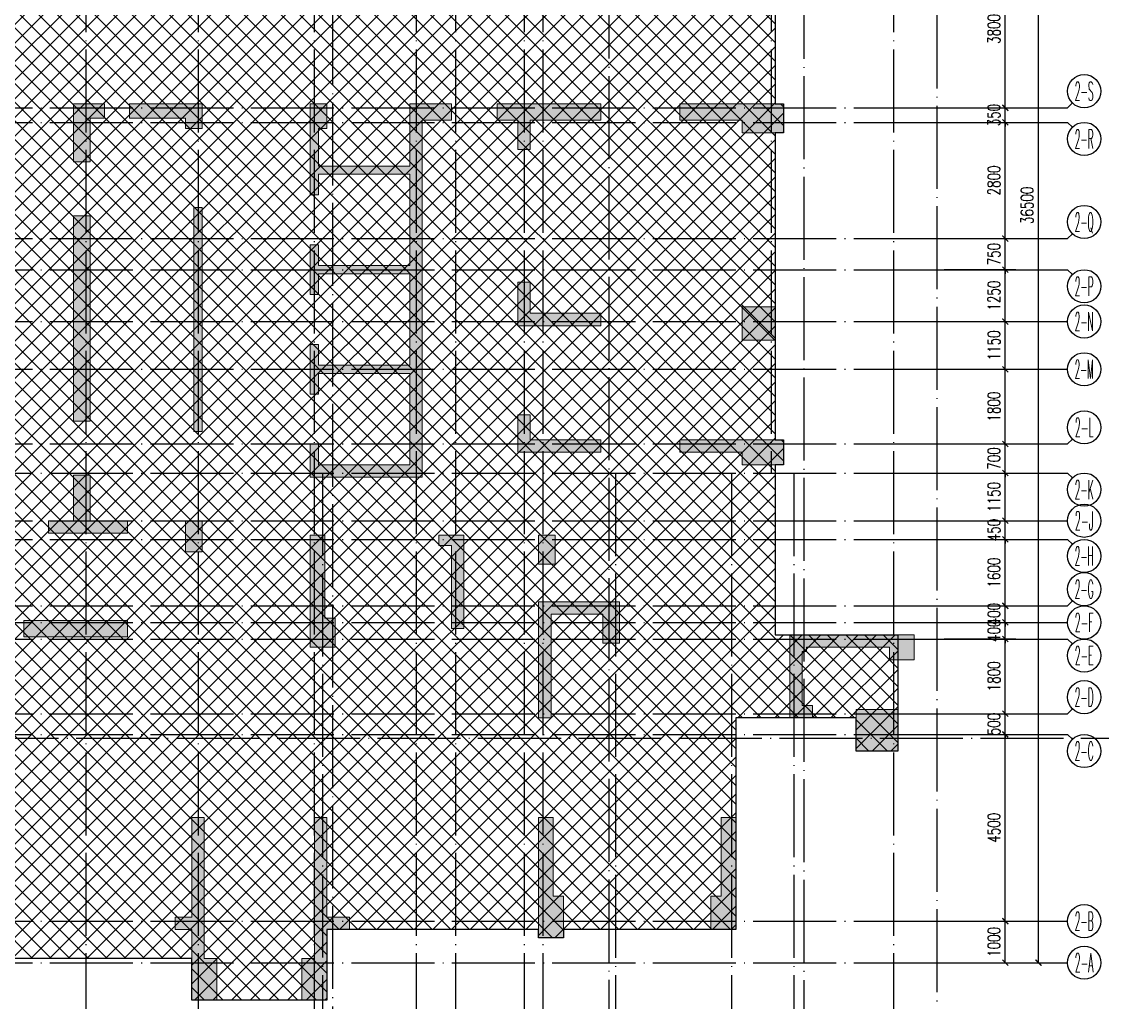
# Model space of a CAD drawing. Header units: millimetres. Extents: x 1089227 to 13101469, y 618865 to 10240562.
# Drawn here: x 1818695 to 1844725, y 4882797 to 4906432 of the extents above; entities that cross this region are included whole.
import ezdxf
from ezdxf.enums import TextEntityAlignment as Align

# ---------------------------------------------------------------- set-up
doc = ezdxf.new("R2010")
doc.units = ezdxf.units.MM
doc.header["$LTSCALE"] = 1000
doc.header["$PDMODE"] = 3
doc.header["$PDSIZE"] = 200
doc.linetypes.add('DOTE', pattern=[2.42, 2, -0.2, 0.02, -0.2])
doc.layers.get('0').update_dxf_attribs({"linetype": 'CONTINUOUS'})
doc.layers.get('Defpoints').update_dxf_attribs({"linetype": 'CONTINUOUS'})
for name, color, linetype in [('AXIS', 3, 'CONTINUOUS'), ('AXIS_TEXT', 7, 'CONTINUOUS'), ('C-H', 8, 'CONTINUOUS'), ('DOTE', 1, 'DOTE'), ('S-EDGE', 210, 'CONTINUOUS')]:
    doc.layers.add(name, color=color, linetype=linetype)
for name, color, linetype, lineweight in [('S-COLU-GZ', 240, 'CONTINUOUS', 0), ('S-SLAB-HATCH', 73, 'CONTINUOUS', 0), ('S-WALL', 31, 'CONTINUOUS', 0)]:
    doc.layers.add(name, color=color, linetype=linetype, lineweight=lineweight)
doc.styles.add('_TCH_AXIS', font='COMPLEX', dxfattribs={"bigfont": 'AllInOneBig.shx'})
doc.styles.add('_TCH_DIM_T3', font='SIMPLEX', dxfattribs={"width": 0.705882, "bigfont": 'AllInOneBig.shx'})
doc.styles.add('COMPLEX', font='COMPLEX', dxfattribs={"bigfont": 'AllInOneBig.shx'})
doc.dimstyles.new('_TCH_ARCH&&100', dxfattribs={"dimtxt": 297.5, "dimasz": 100, "dimexe": 250, "dimexo": 300, "dimgap": 126.25, "dimtad": 1, "dimdec": 0, "dimzin": 0, "dimdsep": 46, "dimtxsty": '_TCH_DIM_T3', "dimblk": 'ARCHTICK', "dimcen": 0.09, "dimclrt": 7, "dimazin": 2, "dimtfac": 1, "dimtdec": 0, "dimtix": 1, "dimtmove": 2, "dimatfit": 3, "dimfxl": 0, "dimtolj": 1, "dimtzin": 0, "dimarcsym": 0})

# ---------------------------------------------------------------- blocks, each defined once
blk = doc.blocks.new('_AXISO')
blk.add_circle((0, 0), 0.5)
at = {"layer": 'AXIS_TEXT', "style": 'COMPLEX', "width": 1.041667}
blk.add_attdef('A', text='', height=0.56, dxfattribs=at).set_placement((-0.25, -0.28), (0.25, -0.28), align=Align.FIT)
blk = doc.blocks.new('_ArchTick')
at = {"color": 0, "linetype": 'ByBlock', "const_width": 0.3}
blk.add_lwpolyline([(-0.71, -0.71), (0.71, 0.71)], dxfattribs=at)
blk = doc.blocks.new('*D246')
at = {"layer": 'AXIS', "color": 0, "lineweight": -2, "transparency": 16777216}
for p, q in [((-60525, 95042), (-57999, 95042)), ((-58249, 58542), (-58249, 95042)), ((-60525, 58542), (-57999, 58542))]:
    blk.add_line(p, q, dxfattribs=at)
at = {"layer": 'Defpoints', "color": 0, "transparency": 16777216}
for p in [(-60825, 95042), (-58249, 95042), (-60825, 58542)]:
    blk.add_point(p, dxfattribs=at)
at = {"layer": 'AXIS', "color": 0, "lineweight": -2, "transparency": 16777216, "xscale": 100, "yscale": 100, "zscale": 100}
for p, rotation in [((-58249, 95042), 90), ((-58249, 58542), 270)]:
    blk.add_blockref('_ArchTick', p, dxfattribs=dict(at, rotation=rotation))
at = {"layer": 'AXIS', "color": 7, "transparency": 16777216, "insert": (-58524, 76792), "char_height": 297.5, "attachment_point": 5, "rotation": 90, "style": '_TCH_DIM_T3'}
blk.add_mtext('\\A1;36500', dxfattribs=at)
blk = doc.blocks.new('*D247')
at = {"layer": 'AXIS', "color": 0, "lineweight": -2, "transparency": 16777216}
for p, q in [((-60525, 59542), (-58799, 59542)), ((-59049, 58542), (-59049, 59542)), ((-60525, 58542), (-58799, 58542))]:
    blk.add_line(p, q, dxfattribs=at)
at = {"layer": 'Defpoints', "color": 0, "transparency": 16777216}
for p in [(-60825, 59542), (-59049, 59542), (-60825, 58542)]:
    blk.add_point(p, dxfattribs=at)
at = {"layer": 'AXIS', "color": 0, "lineweight": -2, "transparency": 16777216, "xscale": 100, "yscale": 100, "zscale": 100}
for p, rotation in [((-59049, 59542), 90), ((-59049, 58542), 270)]:
    blk.add_blockref('_ArchTick', p, dxfattribs=dict(at, rotation=rotation))
at = {"layer": 'AXIS', "color": 7, "transparency": 16777216, "insert": (-59324, 59042), "char_height": 297.5, "attachment_point": 5, "rotation": 90, "style": '_TCH_DIM_T3'}
blk.add_mtext('\\A1;1000', dxfattribs=at)
blk = doc.blocks.new('*D248')
at = {"layer": 'AXIS', "color": 0, "lineweight": -2, "transparency": 16777216}
for p, q in [((-60525, 64042), (-58799, 64042)), ((-59049, 59542), (-59049, 64042)), ((-60525, 59542), (-58799, 59542))]:
    blk.add_line(p, q, dxfattribs=at)
at = {"layer": 'Defpoints', "color": 0, "transparency": 16777216}
for p in [(-60825, 64042), (-59049, 64042), (-60825, 59542)]:
    blk.add_point(p, dxfattribs=at)
at = {"layer": 'AXIS', "color": 0, "lineweight": -2, "transparency": 16777216, "xscale": 100, "yscale": 100, "zscale": 100}
for p, rotation in [((-59049, 64042), 90), ((-59049, 59542), 270)]:
    blk.add_blockref('_ArchTick', p, dxfattribs=dict(at, rotation=rotation))
at = {"layer": 'AXIS', "color": 7, "transparency": 16777216, "insert": (-59324, 61792), "char_height": 297.5, "attachment_point": 5, "rotation": 90, "style": '_TCH_DIM_T3'}
blk.add_mtext('\\A1;4500', dxfattribs=at)
blk = doc.blocks.new('*D249')
at = {"layer": 'AXIS', "color": 0, "lineweight": -2, "transparency": 16777216}
for p, q in [((-59049, 64542), (-59049, 64642)), ((-60525, 64542), (-58799, 64542)), ((-59049, 64042), (-59049, 64542)), ((-60525, 64042), (-58799, 64042)), ((-59049, 64042), (-59049, 63942))]:
    blk.add_line(p, q, dxfattribs=at)
at = {"layer": 'Defpoints', "color": 0, "transparency": 16777216}
for p in [(-60825, 64542), (-59049, 64542), (-60825, 64042)]:
    blk.add_point(p, dxfattribs=at)
at = {"layer": 'AXIS', "color": 0, "lineweight": -2, "transparency": 16777216, "xscale": 100, "yscale": 100, "zscale": 100}
for p, rotation in [((-59049, 64542), 270), ((-59049, 64042), 90)]:
    blk.add_blockref('_ArchTick', p, dxfattribs=dict(at, rotation=rotation))
at = {"layer": 'AXIS', "color": 7, "transparency": 16777216, "insert": (-59324, 64292), "char_height": 297.5, "attachment_point": 5, "rotation": 90, "style": '_TCH_DIM_T3'}
blk.add_mtext('\\A1;500', dxfattribs=at)
blk = doc.blocks.new('*D250')
at = {"layer": 'AXIS', "color": 0, "lineweight": -2, "transparency": 16777216}
for p, q in [((-60525, 66342), (-58799, 66342)), ((-59049, 64542), (-59049, 66342)), ((-60525, 64542), (-58799, 64542))]:
    blk.add_line(p, q, dxfattribs=at)
at = {"layer": 'Defpoints', "color": 0, "transparency": 16777216}
for p in [(-60825, 66342), (-59049, 66342), (-60825, 64542)]:
    blk.add_point(p, dxfattribs=at)
at = {"layer": 'AXIS', "color": 0, "lineweight": -2, "transparency": 16777216, "xscale": 100, "yscale": 100, "zscale": 100}
for p, rotation in [((-59049, 66342), 90), ((-59049, 64542), 270)]:
    blk.add_blockref('_ArchTick', p, dxfattribs=dict(at, rotation=rotation))
at = {"layer": 'AXIS', "color": 7, "transparency": 16777216, "insert": (-59324, 65442), "char_height": 297.5, "attachment_point": 5, "rotation": 90, "style": '_TCH_DIM_T3'}
blk.add_mtext('\\A1;1800', dxfattribs=at)
blk = doc.blocks.new('*D251')
at = {"layer": 'AXIS', "color": 0, "lineweight": -2, "transparency": 16777216}
for p, q in [((-60525, 66742), (-58799, 66742)), ((-59049, 66742), (-59049, 66842)), ((-59049, 66342), (-59049, 66742)), ((-60525, 66342), (-58799, 66342)), ((-59049, 66342), (-59049, 66242))]:
    blk.add_line(p, q, dxfattribs=at)
at = {"layer": 'Defpoints', "color": 0, "transparency": 16777216}
for p in [(-60825, 66742), (-59049, 66742), (-60825, 66342)]:
    blk.add_point(p, dxfattribs=at)
at = {"layer": 'AXIS', "color": 0, "lineweight": -2, "transparency": 16777216, "xscale": 100, "yscale": 100, "zscale": 100}
for p, rotation in [((-59049, 66742), 270), ((-59049, 66342), 90)]:
    blk.add_blockref('_ArchTick', p, dxfattribs=dict(at, rotation=rotation))
at = {"layer": 'AXIS', "color": 7, "transparency": 16777216, "insert": (-59324, 66542), "char_height": 297.5, "attachment_point": 5, "rotation": 90, "style": '_TCH_DIM_T3'}
blk.add_mtext('\\A1;400', dxfattribs=at)
blk = doc.blocks.new('*D252')
at = {"layer": 'AXIS', "color": 0, "lineweight": -2, "transparency": 16777216}
for p, q in [((-59049, 67142), (-59049, 67242)), ((-60525, 67142), (-58799, 67142)), ((-59049, 66742), (-59049, 67142)), ((-60525, 66742), (-58799, 66742)), ((-59049, 66742), (-59049, 66642))]:
    blk.add_line(p, q, dxfattribs=at)
at = {"layer": 'Defpoints', "color": 0, "transparency": 16777216}
for p in [(-60825, 67142), (-59049, 67142), (-60825, 66742)]:
    blk.add_point(p, dxfattribs=at)
at = {"layer": 'AXIS', "color": 0, "lineweight": -2, "transparency": 16777216, "xscale": 100, "yscale": 100, "zscale": 100}
for p, rotation in [((-59049, 67142), 270), ((-59049, 66742), 90)]:
    blk.add_blockref('_ArchTick', p, dxfattribs=dict(at, rotation=rotation))
at = {"layer": 'AXIS', "color": 7, "transparency": 16777216, "insert": (-59324, 66942), "char_height": 297.5, "attachment_point": 5, "rotation": 90, "style": '_TCH_DIM_T3'}
blk.add_mtext('\\A1;400', dxfattribs=at)
blk = doc.blocks.new('*D253')
at = {"layer": 'AXIS', "color": 0, "lineweight": -2, "transparency": 16777216}
for p, q in [((-60525, 68742), (-58799, 68742)), ((-59049, 67142), (-59049, 68742)), ((-60525, 67142), (-58799, 67142))]:
    blk.add_line(p, q, dxfattribs=at)
at = {"layer": 'Defpoints', "color": 0, "transparency": 16777216}
for p in [(-60825, 68742), (-59049, 68742), (-60825, 67142)]:
    blk.add_point(p, dxfattribs=at)
at = {"layer": 'AXIS', "color": 0, "lineweight": -2, "transparency": 16777216, "xscale": 100, "yscale": 100, "zscale": 100}
for p, rotation in [((-59049, 68742), 90), ((-59049, 67142), 270)]:
    blk.add_blockref('_ArchTick', p, dxfattribs=dict(at, rotation=rotation))
at = {"layer": 'AXIS', "color": 7, "transparency": 16777216, "insert": (-59324, 67942), "char_height": 297.5, "attachment_point": 5, "rotation": 90, "style": '_TCH_DIM_T3'}
blk.add_mtext('\\A1;1600', dxfattribs=at)
blk = doc.blocks.new('*D254')
at = {"layer": 'AXIS', "color": 0, "lineweight": -2, "transparency": 16777216}
for p, q in [((-59049, 69192), (-59049, 69292)), ((-60525, 69192), (-58799, 69192)), ((-59049, 68742), (-59049, 69192)), ((-60525, 68742), (-58799, 68742)), ((-59049, 68742), (-59049, 68642))]:
    blk.add_line(p, q, dxfattribs=at)
at = {"layer": 'Defpoints', "color": 0, "transparency": 16777216}
for p in [(-60825, 69192), (-59049, 69192), (-60825, 68742)]:
    blk.add_point(p, dxfattribs=at)
at = {"layer": 'AXIS', "color": 0, "lineweight": -2, "transparency": 16777216, "xscale": 100, "yscale": 100, "zscale": 100}
for p, rotation in [((-59049, 69192), 270), ((-59049, 68742), 90)]:
    blk.add_blockref('_ArchTick', p, dxfattribs=dict(at, rotation=rotation))
at = {"layer": 'AXIS', "color": 7, "transparency": 16777216, "insert": (-59324, 68967), "char_height": 297.5, "attachment_point": 5, "rotation": 90, "style": '_TCH_DIM_T3'}
blk.add_mtext('\\A1;450', dxfattribs=at)
blk = doc.blocks.new('*D255')
at = {"layer": 'AXIS', "color": 0, "lineweight": -2, "transparency": 16777216}
for p, q in [((-60525, 70342), (-58799, 70342)), ((-59049, 69192), (-59049, 70342)), ((-60525, 69192), (-58799, 69192))]:
    blk.add_line(p, q, dxfattribs=at)
at = {"layer": 'Defpoints', "color": 0, "transparency": 16777216}
for p in [(-60825, 70342), (-59049, 70342), (-60825, 69192)]:
    blk.add_point(p, dxfattribs=at)
at = {"layer": 'AXIS', "color": 0, "lineweight": -2, "transparency": 16777216, "xscale": 100, "yscale": 100, "zscale": 100}
for p, rotation in [((-59049, 70342), 90), ((-59049, 69192), 270)]:
    blk.add_blockref('_ArchTick', p, dxfattribs=dict(at, rotation=rotation))
at = {"layer": 'AXIS', "color": 7, "transparency": 16777216, "insert": (-59324, 69767), "char_height": 297.5, "attachment_point": 5, "rotation": 90, "style": '_TCH_DIM_T3'}
blk.add_mtext('\\A1;1150', dxfattribs=at)
blk = doc.blocks.new('*D256')
at = {"layer": 'AXIS', "color": 0, "lineweight": -2, "transparency": 16777216}
for p, q in [((-59049, 71042), (-59049, 71142)), ((-60525, 71042), (-58799, 71042)), ((-59049, 70342), (-59049, 71042)), ((-60525, 70342), (-58799, 70342)), ((-59049, 70342), (-59049, 70242))]:
    blk.add_line(p, q, dxfattribs=at)
at = {"layer": 'Defpoints', "color": 0, "transparency": 16777216}
for p in [(-60825, 71042), (-59049, 71042), (-60825, 70342)]:
    blk.add_point(p, dxfattribs=at)
at = {"layer": 'AXIS', "color": 0, "lineweight": -2, "transparency": 16777216, "xscale": 100, "yscale": 100, "zscale": 100}
for p, rotation in [((-59049, 71042), 270), ((-59049, 70342), 90)]:
    blk.add_blockref('_ArchTick', p, dxfattribs=dict(at, rotation=rotation))
at = {"layer": 'AXIS', "color": 7, "transparency": 16777216, "insert": (-59324, 70692), "char_height": 297.5, "attachment_point": 5, "rotation": 90, "style": '_TCH_DIM_T3'}
blk.add_mtext('\\A1;700', dxfattribs=at)
blk = doc.blocks.new('*D257')
at = {"layer": 'AXIS', "color": 0, "lineweight": -2, "transparency": 16777216}
for p, q in [((-60525, 72842), (-58799, 72842)), ((-59049, 71042), (-59049, 72842)), ((-60525, 71042), (-58799, 71042))]:
    blk.add_line(p, q, dxfattribs=at)
at = {"layer": 'Defpoints', "color": 0, "transparency": 16777216}
for p in [(-60825, 72842), (-59049, 72842), (-60825, 71042)]:
    blk.add_point(p, dxfattribs=at)
at = {"layer": 'AXIS', "color": 0, "lineweight": -2, "transparency": 16777216, "xscale": 100, "yscale": 100, "zscale": 100}
for p, rotation in [((-59049, 72842), 90), ((-59049, 71042), 270)]:
    blk.add_blockref('_ArchTick', p, dxfattribs=dict(at, rotation=rotation))
at = {"layer": 'AXIS', "color": 7, "transparency": 16777216, "insert": (-59324, 71942), "char_height": 297.5, "attachment_point": 5, "rotation": 90, "style": '_TCH_DIM_T3'}
blk.add_mtext('\\A1;1800', dxfattribs=at)
blk = doc.blocks.new('*D258')
at = {"layer": 'AXIS', "color": 0, "lineweight": -2, "transparency": 16777216}
for p, q in [((-60525, 73992), (-58799, 73992)), ((-59049, 72842), (-59049, 73992)), ((-60525, 72842), (-58799, 72842))]:
    blk.add_line(p, q, dxfattribs=at)
at = {"layer": 'Defpoints', "color": 0, "transparency": 16777216}
for p in [(-60825, 73992), (-59049, 73992), (-60825, 72842)]:
    blk.add_point(p, dxfattribs=at)
at = {"layer": 'AXIS', "color": 0, "lineweight": -2, "transparency": 16777216, "xscale": 100, "yscale": 100, "zscale": 100}
for p, rotation in [((-59049, 73992), 90), ((-59049, 72842), 270)]:
    blk.add_blockref('_ArchTick', p, dxfattribs=dict(at, rotation=rotation))
at = {"layer": 'AXIS', "color": 7, "transparency": 16777216, "insert": (-59324, 73417), "char_height": 297.5, "attachment_point": 5, "rotation": 90, "style": '_TCH_DIM_T3'}
blk.add_mtext('\\A1;1150', dxfattribs=at)
blk = doc.blocks.new('*D259')
at = {"layer": 'AXIS', "color": 0, "lineweight": -2, "transparency": 16777216}
for p, q in [((-60525, 75242), (-58799, 75242)), ((-59049, 73992), (-59049, 75242)), ((-60525, 73992), (-58799, 73992))]:
    blk.add_line(p, q, dxfattribs=at)
at = {"layer": 'Defpoints', "color": 0, "transparency": 16777216}
for p in [(-60825, 75242), (-59049, 75242), (-60825, 73992)]:
    blk.add_point(p, dxfattribs=at)
at = {"layer": 'AXIS', "color": 0, "lineweight": -2, "transparency": 16777216, "xscale": 100, "yscale": 100, "zscale": 100}
for p, rotation in [((-59049, 75242), 90), ((-59049, 73992), 270)]:
    blk.add_blockref('_ArchTick', p, dxfattribs=dict(at, rotation=rotation))
at = {"layer": 'AXIS', "color": 7, "transparency": 16777216, "insert": (-59324, 74617), "char_height": 297.5, "attachment_point": 5, "rotation": 90, "style": '_TCH_DIM_T3'}
blk.add_mtext('\\A1;1250', dxfattribs=at)
blk = doc.blocks.new('*D260')
at = {"layer": 'AXIS', "color": 0, "lineweight": -2, "transparency": 16777216}
for p, q in [((-59049, 75992), (-59049, 76092)), ((-60525, 75992), (-58799, 75992)), ((-59049, 75242), (-59049, 75992)), ((-60525, 75242), (-58799, 75242)), ((-59049, 75242), (-59049, 75142))]:
    blk.add_line(p, q, dxfattribs=at)
at = {"layer": 'Defpoints', "color": 0, "transparency": 16777216}
for p in [(-60825, 75992), (-59049, 75992), (-60825, 75242)]:
    blk.add_point(p, dxfattribs=at)
at = {"layer": 'AXIS', "color": 0, "lineweight": -2, "transparency": 16777216, "xscale": 100, "yscale": 100, "zscale": 100}
for p, rotation in [((-59049, 75992), 270), ((-59049, 75242), 90)]:
    blk.add_blockref('_ArchTick', p, dxfattribs=dict(at, rotation=rotation))
at = {"layer": 'AXIS', "color": 7, "transparency": 16777216, "insert": (-59324, 75617), "char_height": 297.5, "attachment_point": 5, "rotation": 90, "style": '_TCH_DIM_T3'}
blk.add_mtext('\\A1;750', dxfattribs=at)
blk = doc.blocks.new('*D261')
at = {"layer": 'AXIS', "color": 0, "lineweight": -2, "transparency": 16777216}
for p, q in [((-60525, 78792), (-58799, 78792)), ((-59049, 75992), (-59049, 78792)), ((-60525, 75992), (-58799, 75992))]:
    blk.add_line(p, q, dxfattribs=at)
at = {"layer": 'Defpoints', "color": 0, "transparency": 16777216}
for p in [(-60825, 78792), (-59049, 78792), (-60825, 75992)]:
    blk.add_point(p, dxfattribs=at)
at = {"layer": 'AXIS', "color": 0, "lineweight": -2, "transparency": 16777216, "xscale": 100, "yscale": 100, "zscale": 100}
for p, rotation in [((-59049, 78792), 90), ((-59049, 75992), 270)]:
    blk.add_blockref('_ArchTick', p, dxfattribs=dict(at, rotation=rotation))
at = {"layer": 'AXIS', "color": 7, "transparency": 16777216, "insert": (-59324, 77392), "char_height": 297.5, "attachment_point": 5, "rotation": 90, "style": '_TCH_DIM_T3'}
blk.add_mtext('\\A1;2800', dxfattribs=at)
blk = doc.blocks.new('*D262')
at = {"layer": 'AXIS', "color": 0, "lineweight": -2, "transparency": 16777216}
for p, q in [((-60525, 79142), (-58799, 79142)), ((-59049, 79142), (-59049, 79242)), ((-59049, 78792), (-59049, 79142)), ((-60525, 78792), (-58799, 78792)), ((-59049, 78792), (-59049, 78692))]:
    blk.add_line(p, q, dxfattribs=at)
at = {"layer": 'Defpoints', "color": 0, "transparency": 16777216}
for p in [(-60825, 79142), (-59049, 79142), (-60825, 78792)]:
    blk.add_point(p, dxfattribs=at)
at = {"layer": 'AXIS', "color": 0, "lineweight": -2, "transparency": 16777216, "xscale": 100, "yscale": 100, "zscale": 100}
for p, rotation in [((-59049, 79142), 270), ((-59049, 78792), 90)]:
    blk.add_blockref('_ArchTick', p, dxfattribs=dict(at, rotation=rotation))
at = {"layer": 'AXIS', "color": 7, "transparency": 16777216, "insert": (-59324, 78967), "char_height": 297.5, "attachment_point": 5, "rotation": 90, "style": '_TCH_DIM_T3'}
blk.add_mtext('\\A1;350', dxfattribs=at)
blk = doc.blocks.new('*D263')
at = {"layer": 'AXIS', "color": 0, "lineweight": -2, "transparency": 16777216}
for p, q in [((-60525, 82942), (-58799, 82942)), ((-59049, 79142), (-59049, 82942)), ((-60525, 79142), (-58799, 79142))]:
    blk.add_line(p, q, dxfattribs=at)
at = {"layer": 'Defpoints', "color": 0, "transparency": 16777216}
for p in [(-60825, 82942), (-59049, 82942), (-60825, 79142)]:
    blk.add_point(p, dxfattribs=at)
at = {"layer": 'AXIS', "color": 0, "lineweight": -2, "transparency": 16777216, "xscale": 100, "yscale": 100, "zscale": 100}
for p, rotation in [((-59049, 82942), 90), ((-59049, 79142), 270)]:
    blk.add_blockref('_ArchTick', p, dxfattribs=dict(at, rotation=rotation))
at = {"layer": 'AXIS', "color": 7, "transparency": 16777216, "insert": (-59324, 81042), "char_height": 297.5, "attachment_point": 5, "rotation": 90, "style": '_TCH_DIM_T3'}
blk.add_mtext('\\A1;3800', dxfattribs=at)
blk = doc.blocks.new('裙房轴网260428')
at = {"layer": 'DOTE', "color": 16, "linetype": 'DOTE'}
for p, q in [((-63900, 137981.8), (-63900, -1000)), ((-75250, 137349.7), (-75250, -1000)), ((-60700, 137269.1), (-60700, -1000)), ((-68600, 130728.4), (-68600, -1000)), ((-120150, 63950), (-1866, 63950))]:
    blk.add_line(p, q, dxfattribs=at)
blk = doc.blocks.new('A$C6E8A2456')
at = {"layer": 'S-SLAB-HATCH'}
h = blk.add_hatch(dxfattribs=at)
h.set_pattern_fill('ANSI37', color=251, scale=200)
h.set_pattern_definition([(45, (-2504832.24, 1513359.38), (-224.506403, 224.506403), []), (135, (-2504832.24, 1513359.38), (-224.506403, -224.506403), [])])
h.paths.add_polyline_path([(104832, 77009), (104832, 73109), (108132, 73109), (108132, 70809), (108332, 70809), (108332, 70109), (108132, 70109), (108132, 64609), (108332, 64609), (108332, 63909), (107532, 63909), (107532, 60309), (107732, 60309), (107732, 59609), (107532, 59609), (107532, 55459), (107532, 54659), (107532, 52209), (107732, 52209), (107732, 51609), (107532, 51609), (107532, 47509), (110482, 47509), (110482, 44709), (109482, 44709), (109482, 45509), (106582, 45509), (106582, 40409), (102432, 40409), (102432, 40209), (101832, 40209), (101832, 40409), (96732, 40409), (96732, 38709), (93483, 38709), (93483, 39709), (88632, 39709), (88632, 39709), (87932, 39709), (87932, 39909), (82632, 39909), (82632, 40709), (82882, 40709), (82882, 45009), (80132, 45009), (80132, 44409), (79132, 44409), (79132, 47859), (81332, 47859), (81332, 59409), (81132, 59409), (81132, 63209), (80482, 63209), (80482, 64909), (81132, 64909), (81132, 70709), (81332, 70709), (81332, 73309), (84632, 73309), (84632, 77009), (85432, 77009), (85432, 76459), (88731, 76459), (88731, 76609), (89231, 76609), (89231, 76459), (100232, 76459), (100232, 76609), (100732, 76609), (100732, 76309), (104032, 76309), (104032, 77009)])
at = {"layer": 'S-EDGE'}
blk.add_lwpolyline([(107532, 63909), (107532, 60309), (107732, 60309), (107732, 59609), (107532, 59609), (107532, 55459), (107532, 54659), (107532, 52209), (107732, 52209), (107732, 51609), (107532, 51609), (107532, 47509), (110482, 47509), (110482, 44709), (109482, 44709), (109482, 45509), (106582, 45509), (106582, 40409), (102432, 40409), (102432, 40209), (101832, 40209), (101832, 40409), (96732, 40409), (96732, 38709), (93483, 38709), (93483, 39709), (88632, 39709)], dxfattribs=at)
blk = doc.blocks.new('QZ-TL-0808')
at = {"layer": 'C-H'}
for points in [[(-41558, -17922), (-41558, -16522), (-40808, -16522), (-40808, -16872), (-41158, -16872), (-41158, -17922)], [(-40208, -16522), (-38458, -16522), (-38458, -17122), (-38858, -17122), (-38858, -16872), (-40208, -16872)], [(-33158, -16922), (-32458, -16922), (-32458, -16522), (-33458, -16522), (-33458, -18024), (-35658, -18024), (-35658, -17122), (-35458, -17122), (-35458, -16522), (-35858, -16522), (-35858, -18722), (-35658, -18722), (-35658, -18224), (-33458, -18224), (-33458, -20422), (-35658, -20422), (-35658, -19921), (-35858, -19922), (-35858, -21121), (-35658, -21121), (-35658, -20622), (-33458, -20622), (-33458, -22822), (-35658, -22822), (-35658, -22322), (-35858, -22322), (-35858, -23522), (-35658, -23521), (-35658, -23022), (-33458, -23022), (-33458, -25222), (-35658, -25222), (-35658, -24722), (-35858, -24722), (-35858, -25522), (-33158, -25522)], [(-30858, -17622), (-30858, -16922), (-31358, -16922), (-31358, -16522), (-28858, -16522), (-28858, -16922), (-30558, -16922), (-30558, -17622)], [(-26958, -16522), (-24458, -16522), (-24458, -17222), (-25458, -17222), (-25458, -16922), (-26958, -16922)], [(-41558, -19222), (-41158, -19222), (-41158, -24172), (-41558, -24172)], [(-38658, -19022), (-38458, -19022), (-38458, -24422), (-38658, -24422)], [(-30858, -21872), (-30858, -20822), (-30558, -20822), (-30558, -21572), (-28858, -21572), (-28858, -21872)], [(-25458, -21421), (-24658, -21421), (-24658, -22221), (-25458, -22221)], [(-30858, -24922), (-30858, -24022), (-30558, -24022), (-30558, -24622), (-28858, -24622), (-28858, -24922)], [(-26958, -24622), (-24458, -24622), (-24458, -25222), (-25458, -25222), (-25458, -24922), (-26958, -24922)], [(-42158, -26872), (-42158, -26572), (-41558, -26572), (-41558, -25472), (-41155, -25472), (-41158, -26572), (-40258, -26572), (-40258, -26872)], [(-38858, -26572), (-38458, -26572), (-38458, -27322), (-38858, -27322)], [(-35508, -26922), (-35858, -26922), (-35858, -29622), (-35258, -29622), (-35258, -28922), (-35508, -28922)], [(-32758, -27172), (-32758, -26922), (-32158, -26922), (-32158, -29172), (-32458, -29172), (-32458, -27172)], [(-30358, -26922), (-29958, -26922), (-29958, -27622), (-30358, -27622)], [(-30358, -28522), (-28408, -28522), (-28408, -29522), (-28808, -29522), (-28808, -28822), (-30058, -28822), (-30058, -31322), (-30358, -31322)], [(-42758, -28972), (-40258, -28972), (-40258, -29372), (-42758, -29372)], [(-23758, -31022), (-23758, -31322), (-24308, -31322), (-24308, -29322), (-21308, -29322), (-21308, -29922), (-21908, -29922), (-21908, -29622), (-23908, -29622), (-23908, -29722), (-24008, -29722), (-24008, -31022)], [(-22708, -31122), (-21708, -31122), (-21708, -32122), (-22708, -32122)], [(-38708, -38122), (-38108, -38122), (-38108, -37122), (-38408, -37122), (-38408, -33724), (-38708, -33724), (-38708, -36122), (-39108, -36122), (-39108, -36422), (-38708, -36422)], [(-35758, -33722), (-35458, -33724), (-35458, -36122), (-34908, -36122), (-34908, -36422), (-35458, -36422), (-35458, -38122), (-36058, -38122), (-36058, -37122), (-35758, -37122)], [(-30358, -33722), (-30008, -33722), (-30008, -35622), (-29758, -35622), (-29758, -36622), (-30358, -36623)], [(-26208, -36422), (-26208, -35622), (-25958, -35622), (-25958, -33722), (-25608, -33722), (-25608, -36422)]]:
    blk.add_hatch(color=256, dxfattribs=at).paths.add_polyline_path(points)
at = {"layer": 'S-WALL'}
for points in [[(-41558, -17922), (-41558, -16522), (-40808, -16522), (-40808, -16872), (-41158, -16872), (-41158, -17922), (-41558, -17922)], [(-40208, -16522), (-38458, -16522), (-38458, -17122), (-38858, -17122), (-38858, -16872), (-40208, -16872), (-40208, -16522)], [(-35858, -21122), (-35858, -19922), (-35658, -19921), (-35658, -20422), (-33458, -20422), (-33458, -18224), (-35658, -18224), (-35658, -18722), (-35858, -18722), (-35858, -16522), (-35458, -16522), (-35458, -17122), (-35658, -17122), (-35658, -18024), (-33458, -18024), (-33458, -16522), (-32458, -16522), (-32458, -16922), (-33158, -16922), (-33158, -25522), (-35858, -25522), (-35858, -24722), (-35658, -24722), (-35658, -25222), (-33458, -25222), (-33458, -23022), (-35658, -23022), (-35658, -23521), (-35858, -23522), (-35858, -22322), (-35658, -22322), (-35658, -22822), (-33458, -22822), (-33458, -20622), (-35658, -20622), (-35658, -21121), (-35858, -21121)], [(-30858, -17622), (-30858, -16922), (-31358, -16922), (-31358, -16522), (-28858, -16522), (-28858, -16922), (-30558, -16922), (-30558, -17622), (-30858, -17622)], [(-26958, -16522), (-24458, -16522), (-24458, -17222), (-25458, -17222), (-25458, -16922), (-26958, -16922), (-26958, -16522)], [(-30858, -21872), (-30858, -20822), (-30558, -20822), (-30558, -21572), (-28858, -21572), (-28858, -21872), (-30858, -21872)], [(-30858, -24922), (-30858, -24022), (-30558, -24022), (-30558, -24622), (-28858, -24622), (-28858, -24922), (-30858, -24922)], [(-26958, -24622), (-24458, -24622), (-24458, -25222), (-25458, -25222), (-25458, -24922), (-26958, -24922), (-26958, -24622)], [(-42158, -26872), (-42158, -26572), (-41558, -26572), (-41558, -25472), (-41155, -25472), (-41158, -26572), (-40258, -26572), (-40258, -26872), (-42158, -26872)], [(-35858, -26922), (-35508, -26922), (-35508, -28922), (-35258, -28922), (-35258, -29622), (-35858, -29622), (-35858, -26922)], [(-32758, -27172), (-32758, -26922), (-32158, -26922), (-32158, -29172), (-32458, -29172), (-32458, -27172), (-32758, -27172), (-32758, -26922)], [(-30358, -28522), (-28408, -28522), (-28408, -29522), (-28808, -29522), (-28808, -28822), (-30058, -28822), (-30058, -31322), (-30358, -31322), (-30358, -28522)], [(-23758, -31022), (-23758, -31322), (-24308, -31322), (-24308, -29322), (-21308, -29322), (-21308, -29922), (-21908, -29922), (-21908, -29622), (-23908, -29622), (-23908, -29722), (-24008, -29722), (-24008, -31022), (-23758, -31022)], [(-38708, -38122), (-38108, -38122), (-38108, -37122), (-38408, -37122), (-38408, -33724), (-38708, -33724), (-38708, -36122), (-39108, -36122), (-39108, -36422), (-38708, -36422), (-38708, -38122)], [(-35758, -33722), (-35458, -33724), (-35458, -36122), (-34908, -36122), (-34908, -36422), (-35458, -36422), (-35458, -38122), (-36058, -38122), (-36058, -37122), (-35758, -37122), (-35758, -33722)], [(-30358, -33722), (-30008, -33722), (-30008, -35622), (-29758, -35622), (-29758, -36622), (-30358, -36623), (-30358, -33722)], [(-26208, -36422), (-26208, -35622), (-25958, -35622), (-25958, -33722), (-25608, -33722), (-25608, -36422), (-26208, -36422), (-26208, -35622)]]:
    blk.add_lwpolyline(points, dxfattribs=at)
for points in [[(-41558, -19222), (-41158, -19222), (-41158, -24172), (-41558, -24172)], [(-38658, -19022), (-38458, -19022), (-38458, -24422), (-38658, -24422)], [(-25458, -21421), (-24658, -21421), (-24658, -22221), (-25458, -22221)], [(-38858, -26572), (-38458, -26572), (-38458, -27322), (-38858, -27322)], [(-30358, -26922), (-29958, -26922), (-29958, -27622), (-30358, -27622)], [(-42758, -28972), (-40258, -28972), (-40258, -29372), (-42758, -29372)], [(-22708, -31122), (-21708, -31122), (-21708, -32122), (-22708, -32122)]]:
    blk.add_lwpolyline(points, close=True, dxfattribs=at)
blk = doc.blocks.new('塔楼轴网260428')
at = {"layer": 'AXIS'}
for p, q in [((-60825.5, 79141.7), (-57549, 79141.7)), ((-57431.8, 79258.9), (-57549, 79141.7)), ((-60825.5, 78791.7), (-57549, 78791.7)), ((-57431.8, 78674.6), (-57549, 78791.7)), ((-57431.8, 76108.9), (-57549, 75991.7)), ((-60825.5, 75991.7), (-57549, 75991.7)), ((-60825.5, 75241.7), (-57549, 75241.7)), ((-57431.8, 75124.6), (-57549, 75241.7)), ((-60825.5, 73991.7), (-57549, 73991.7)), ((-60825.5, 72841.7), (-57549, 72841.7)), ((-57431.8, 71158.9), (-57549, 71041.7)), ((-60825.5, 71041.7), (-57549, 71041.7)), ((-60825.5, 70341.7), (-57549, 70341.7)), ((-57431.8, 70224.6), (-57549, 70341.7)), ((-60825.5, 69191.7), (-57549, 69191.7)), ((-60825.5, 68741.7), (-57549, 68741.7)), ((-57431.8, 68624.6), (-57549, 68741.7)), ((-57431.8, 67258.9), (-57549, 67141.7)), ((-60825.5, 67141.7), (-57549, 67141.7)), ((-60825.5, 66741.7), (-57549, 66741.7)), ((-60825.5, 66341.7), (-57549, 66341.7)), ((-57431.8, 66224.6), (-57549, 66341.7)), ((-57431.8, 64658.9), (-57549, 64541.7)), ((-60825.5, 64541.7), (-57549, 64541.7)), ((-60825.5, 64041.7), (-57549, 64041.7)), ((-57431.8, 63924.6), (-57549, 64041.7)), ((-60825.5, 59541.7), (-57549, 59541.7)), ((-60825.5, 58541.7), (-57549, 58541.7))]:
    blk.add_line(p, q, dxfattribs=at)
at = {"layer": 'DOTE', "color": 14}
for p, q in [((-81191, 99907.6), (-81191, 55337.9)), ((-78491, 99907.6), (-78491, 55337.9)), ((-75691, 99907.6), (-75691, 55337.9)), ((-73241, 99907.6), (-73241, 55337.9)), ((-72291, 99907.6), (-72291, 55337.9)), ((-70641, 99907.6), (-70641, 55337.9)), ((-70191, 99907.6), (-70191, 55337.9)), ((-64691, 99907.6), (-64691, 70341.7)), ((-61741, 99907.6), (-61741, 55337.9)), ((-94159, 79141.7), (-60825.5, 79141.7)), ((-94159, 78791.7), (-60825.5, 78791.7)), ((-94159, 75991.7), (-60825.5, 75991.7)), ((-94159, 75241.7), (-60825.5, 75241.7)), ((-94159, 73991.7), (-60825.5, 73991.7)), ((-94159, 72841.7), (-60825.5, 72841.7)), ((-94159, 71041.7), (-60825.5, 71041.7)), ((-94159, 70341.7), (-60825.5, 70341.7)), ((-75491, 70342.8), (-75491, 55337.9)), ((-68441, 70341.7), (-68441, 55337.9)), ((-65641, 70341.7), (-65641, 55337.9)), ((-64141, 70341.7), (-64141, 55337.9)), ((-94159, 69191.7), (-60825.5, 69191.7)), ((-94159, 68741.7), (-60825.5, 68741.7)), ((-94159, 67141.7), (-60825.5, 67141.7)), ((-94159, 66741.7), (-60825.5, 66741.7)), ((-94159, 66341.7), (-60825.5, 66341.7)), ((-94159, 64541.7), (-60825.5, 64541.7)), ((-94159, 64041.7), (-60825.5, 64041.7)), ((-94159, 59541.7), (-60825.5, 59541.7)), ((-94159, 58541.7), (-60825.5, 58541.7))]:
    blk.add_line(p, q, dxfattribs=at)
at = {"layer": 'AXIS'}
ref = blk.add_blockref('_AXISO', (-57149, 79541.7), dxfattribs=dict(at, xscale=800, yscale=800, zscale=800))
ref.add_attrib('A', '2-S', dxfattribs={"layer": 'AXIS_TEXT', "height": 452.55, "style": '_TCH_AXIS', "width": 0.35}).set_placement((-57375.2, 79315.4), (-56922.7, 79315.4), align=Align.FIT)
ref = blk.add_blockref('_AXISO', (-57149, 78391.7), dxfattribs=dict(at, xscale=800, yscale=800, zscale=800))
ref.add_attrib('A', '2-R', dxfattribs={"layer": 'AXIS_TEXT', "height": 452.55, "style": '_TCH_AXIS', "width": 0.328125}).set_placement((-57375.2, 78165.4), (-56922.7, 78165.4), align=Align.FIT)
ref = blk.add_blockref('_AXISO', (-57149, 76391.7), dxfattribs=dict(at, xscale=800, yscale=800, zscale=800))
ref.add_attrib('A', '2-Q', dxfattribs={"layer": 'AXIS_TEXT', "height": 452.55, "style": '_TCH_AXIS', "width": 0.33871}).set_placement((-57375.2, 76165.4), (-56922.7, 76165.4), align=Align.FIT)
ref = blk.add_blockref('_AXISO', (-57149, 74841.7), dxfattribs=dict(at, xscale=800, yscale=800, zscale=800))
ref.add_attrib('A', '2-P', dxfattribs={"layer": 'AXIS_TEXT', "height": 452.55, "style": '_TCH_AXIS', "width": 0.333333}).set_placement((-57375.2, 74615.4), (-56922.7, 74615.4), align=Align.FIT)
ref = blk.add_blockref('_AXISO', (-57149, 73991.7), dxfattribs=dict(at, xscale=800, yscale=800, zscale=800))
ref.add_attrib('A', '2-N', dxfattribs={"layer": 'AXIS_TEXT', "height": 452.55, "style": '_TCH_AXIS', "width": 0.323077}).set_placement((-57375.2, 73765.4), (-56922.7, 73765.4), align=Align.FIT)
ref = blk.add_blockref('_AXISO', (-57149, 72841.7), dxfattribs=dict(at, xscale=800, yscale=800, zscale=800))
ref.add_attrib('A', '2-M', dxfattribs={"layer": 'AXIS_TEXT', "height": 452.55, "style": '_TCH_AXIS', "width": 0.313433}).set_placement((-57375.2, 72615.4), (-56922.7, 72615.4), align=Align.FIT)
ref = blk.add_blockref('_AXISO', (-57149, 71441.7), dxfattribs=dict(at, xscale=800, yscale=800, zscale=800))
ref.add_attrib('A', '2-L', dxfattribs={"layer": 'AXIS_TEXT', "height": 452.55, "style": '_TCH_AXIS', "width": 0.344262}).set_placement((-57375.2, 71215.4), (-56922.7, 71215.4), align=Align.FIT)
ref = blk.add_blockref('_AXISO', (-57149, 69941.7), dxfattribs=dict(at, xscale=800, yscale=800, zscale=800))
ref.add_attrib('A', '2-K', dxfattribs={"layer": 'AXIS_TEXT', "height": 452.55, "style": '_TCH_AXIS', "width": 0.323077}).set_placement((-57375.2, 69715.4), (-56922.7, 69715.4), align=Align.FIT)
ref = blk.add_blockref('_AXISO', (-57149, 69191.7), dxfattribs=dict(at, xscale=800, yscale=800, zscale=800))
ref.add_attrib('A', '2-J', dxfattribs={"layer": 'AXIS_TEXT', "height": 452.55, "style": '_TCH_AXIS', "width": 0.368421}).set_placement((-57375.2, 68965.4), (-56922.7, 68965.4), align=Align.FIT)
ref = blk.add_blockref('_AXISO', (-57149, 68341.7), dxfattribs=dict(at, xscale=800, yscale=800, zscale=800))
ref.add_attrib('A', '2-H', dxfattribs={"layer": 'AXIS_TEXT', "height": 452.55, "style": '_TCH_AXIS', "width": 0.318182}).set_placement((-57375.2, 68115.4), (-56922.7, 68115.4), align=Align.FIT)
ref = blk.add_blockref('_AXISO', (-57149, 67541.7), dxfattribs=dict(at, xscale=800, yscale=800, zscale=800))
ref.add_attrib('A', '2-G', dxfattribs={"layer": 'AXIS_TEXT', "height": 452.55, "style": '_TCH_AXIS', "width": 0.328125}).set_placement((-57375.2, 67315.4), (-56922.7, 67315.4), align=Align.FIT)
ref = blk.add_blockref('_AXISO', (-57149, 66741.7), dxfattribs=dict(at, xscale=800, yscale=800, zscale=800))
ref.add_attrib('A', '2-F', dxfattribs={"layer": 'AXIS_TEXT', "height": 452.55, "style": '_TCH_AXIS', "width": 0.33871}).set_placement((-57375.2, 66515.4), (-56922.7, 66515.4), align=Align.FIT)
ref = blk.add_blockref('_AXISO', (-57149, 65941.7), dxfattribs=dict(at, xscale=800, yscale=800, zscale=800))
ref.add_attrib('A', '2-E', dxfattribs={"layer": 'AXIS_TEXT', "height": 452.55, "style": '_TCH_AXIS', "width": 0.33871}).set_placement((-57375.2, 65715.4), (-56922.7, 65715.4), align=Align.FIT)
ref = blk.add_blockref('_AXISO', (-57149, 64941.7), dxfattribs=dict(at, xscale=800, yscale=800, zscale=800))
ref.add_attrib('A', '2-D', dxfattribs={"layer": 'AXIS_TEXT', "height": 452.55, "style": '_TCH_AXIS', "width": 0.333333}).set_placement((-57375.2, 64715.4), (-56922.7, 64715.4), align=Align.FIT)
ref = blk.add_blockref('_AXISO', (-57149, 63641.7), dxfattribs=dict(at, xscale=800, yscale=800, zscale=800))
ref.add_attrib('A', '2-C', dxfattribs={"layer": 'AXIS_TEXT', "height": 452.55, "style": '_TCH_AXIS', "width": 0.344262}).set_placement((-57375.2, 63415.4), (-56922.7, 63415.4), align=Align.FIT)
ref = blk.add_blockref('_AXISO', (-57149, 59541.7), dxfattribs=dict(at, xscale=800, yscale=800, zscale=800))
ref.add_attrib('A', '2-B', dxfattribs={"layer": 'AXIS_TEXT', "height": 452.55, "style": '_TCH_AXIS', "width": 0.333333}).set_placement((-57375.2, 59315.4), (-56922.7, 59315.4), align=Align.FIT)
ref = blk.add_blockref('_AXISO', (-57149, 58541.7), dxfattribs=dict(at, xscale=800, yscale=800, zscale=800))
ref.add_attrib('A', '2-A', dxfattribs={"layer": 'AXIS_TEXT', "height": 452.55, "style": '_TCH_AXIS', "width": 0.328125}).set_placement((-57375.2, 58315.4), (-56922.7, 58315.4), align=Align.FIT)
for p1, p2, distance, picture, middle in [((-60825.5, 58541.7), (-60825.5, 95041.7), -2576.5, '*D246', (-58524, 76791.7)), ((-60825.5, 79141.7), (-60825.5, 82941.7), -1776.5, '*D263', (-59324, 81041.7)), ((-60825.5, 78791.7), (-60825.5, 79141.7), -1776.5, '*D262', (-59324, 78966.7)), ((-60825.5, 75991.7), (-60825.5, 78791.7), -1776.5, '*D261', (-59324, 77391.7)), ((-60825.5, 75241.7), (-60825.5, 75991.7), -1776.5, '*D260', (-59324, 75616.7)), ((-60825.5, 73991.7), (-60825.5, 75241.7), -1776.5, '*D259', (-59324, 74616.7)), ((-60825.5, 72841.7), (-60825.5, 73991.7), -1776.5, '*D258', (-59324, 73416.7)), ((-60825.5, 71041.7), (-60825.5, 72841.7), -1776.5, '*D257', (-59324, 71941.7)), ((-60825.5, 70341.7), (-60825.5, 71041.7), -1776.5, '*D256', (-59324, 70691.7)), ((-60825.5, 69191.7), (-60825.5, 70341.7), -1776.5, '*D255', (-59324, 69766.7)), ((-60825.5, 68741.7), (-60825.5, 69191.7), -1776.5, '*D254', (-59324, 68966.7)), ((-60825.5, 67141.7), (-60825.5, 68741.7), -1776.5, '*D253', (-59324, 67941.7)), ((-60825.5, 66741.7), (-60825.5, 67141.7), -1776.5, '*D252', (-59324, 66941.7)), ((-60825.5, 66341.7), (-60825.5, 66741.7), -1776.5, '*D251', (-59324, 66541.7)), ((-60825.5, 64541.7), (-60825.5, 66341.7), -1776.5, '*D250', (-59324, 65441.7)), ((-60825.5, 64041.7), (-60825.5, 64541.7), -1776.5, '*D249', (-59324, 64291.7)), ((-60825.5, 59541.7), (-60825.5, 64041.7), -1776.5, '*D248', (-59324, 61791.7)), ((-60825.5, 58541.7), (-60825.5, 59541.7), -1776.5, '*D247', (-59324, 59041.7))]:
    dim = blk.add_aligned_dim(p1=p1, p2=p2, distance=distance, dimstyle='_TCH_ARCH&&100', dxfattribs=at)
    dim.commit()
    dim.dimension.update_dxf_attribs({"geometry": picture, "text_midpoint": middle})
blk = doc.blocks.new('04地块地下轴网260428')
for name in ['裙房轴网260428', '塔楼轴网260428']:
    blk.add_blockref(name, (0, 0))

msp = doc.modelspace()

# ---------------------------------------------------------------- linework, layer by layer
at = {"layer": 'S-COLU-GZ'}
msp.add_line((1836044.662, 4899603.932), (1836844.976, 4898802.853), dxfattribs=at)

# ---------------------------------------------------------------- block references
for name, p in [('04地块地下轴网260428', (1901435.755, 4825211.796)), ('QZ-TL-0808', (1861503.026, 4920975.271)), ('A$C6E8A2456', (1729313.25, 4844144.301))]:
    msp.add_blockref(name, p)

doc.saveas('drawing.dxf')
